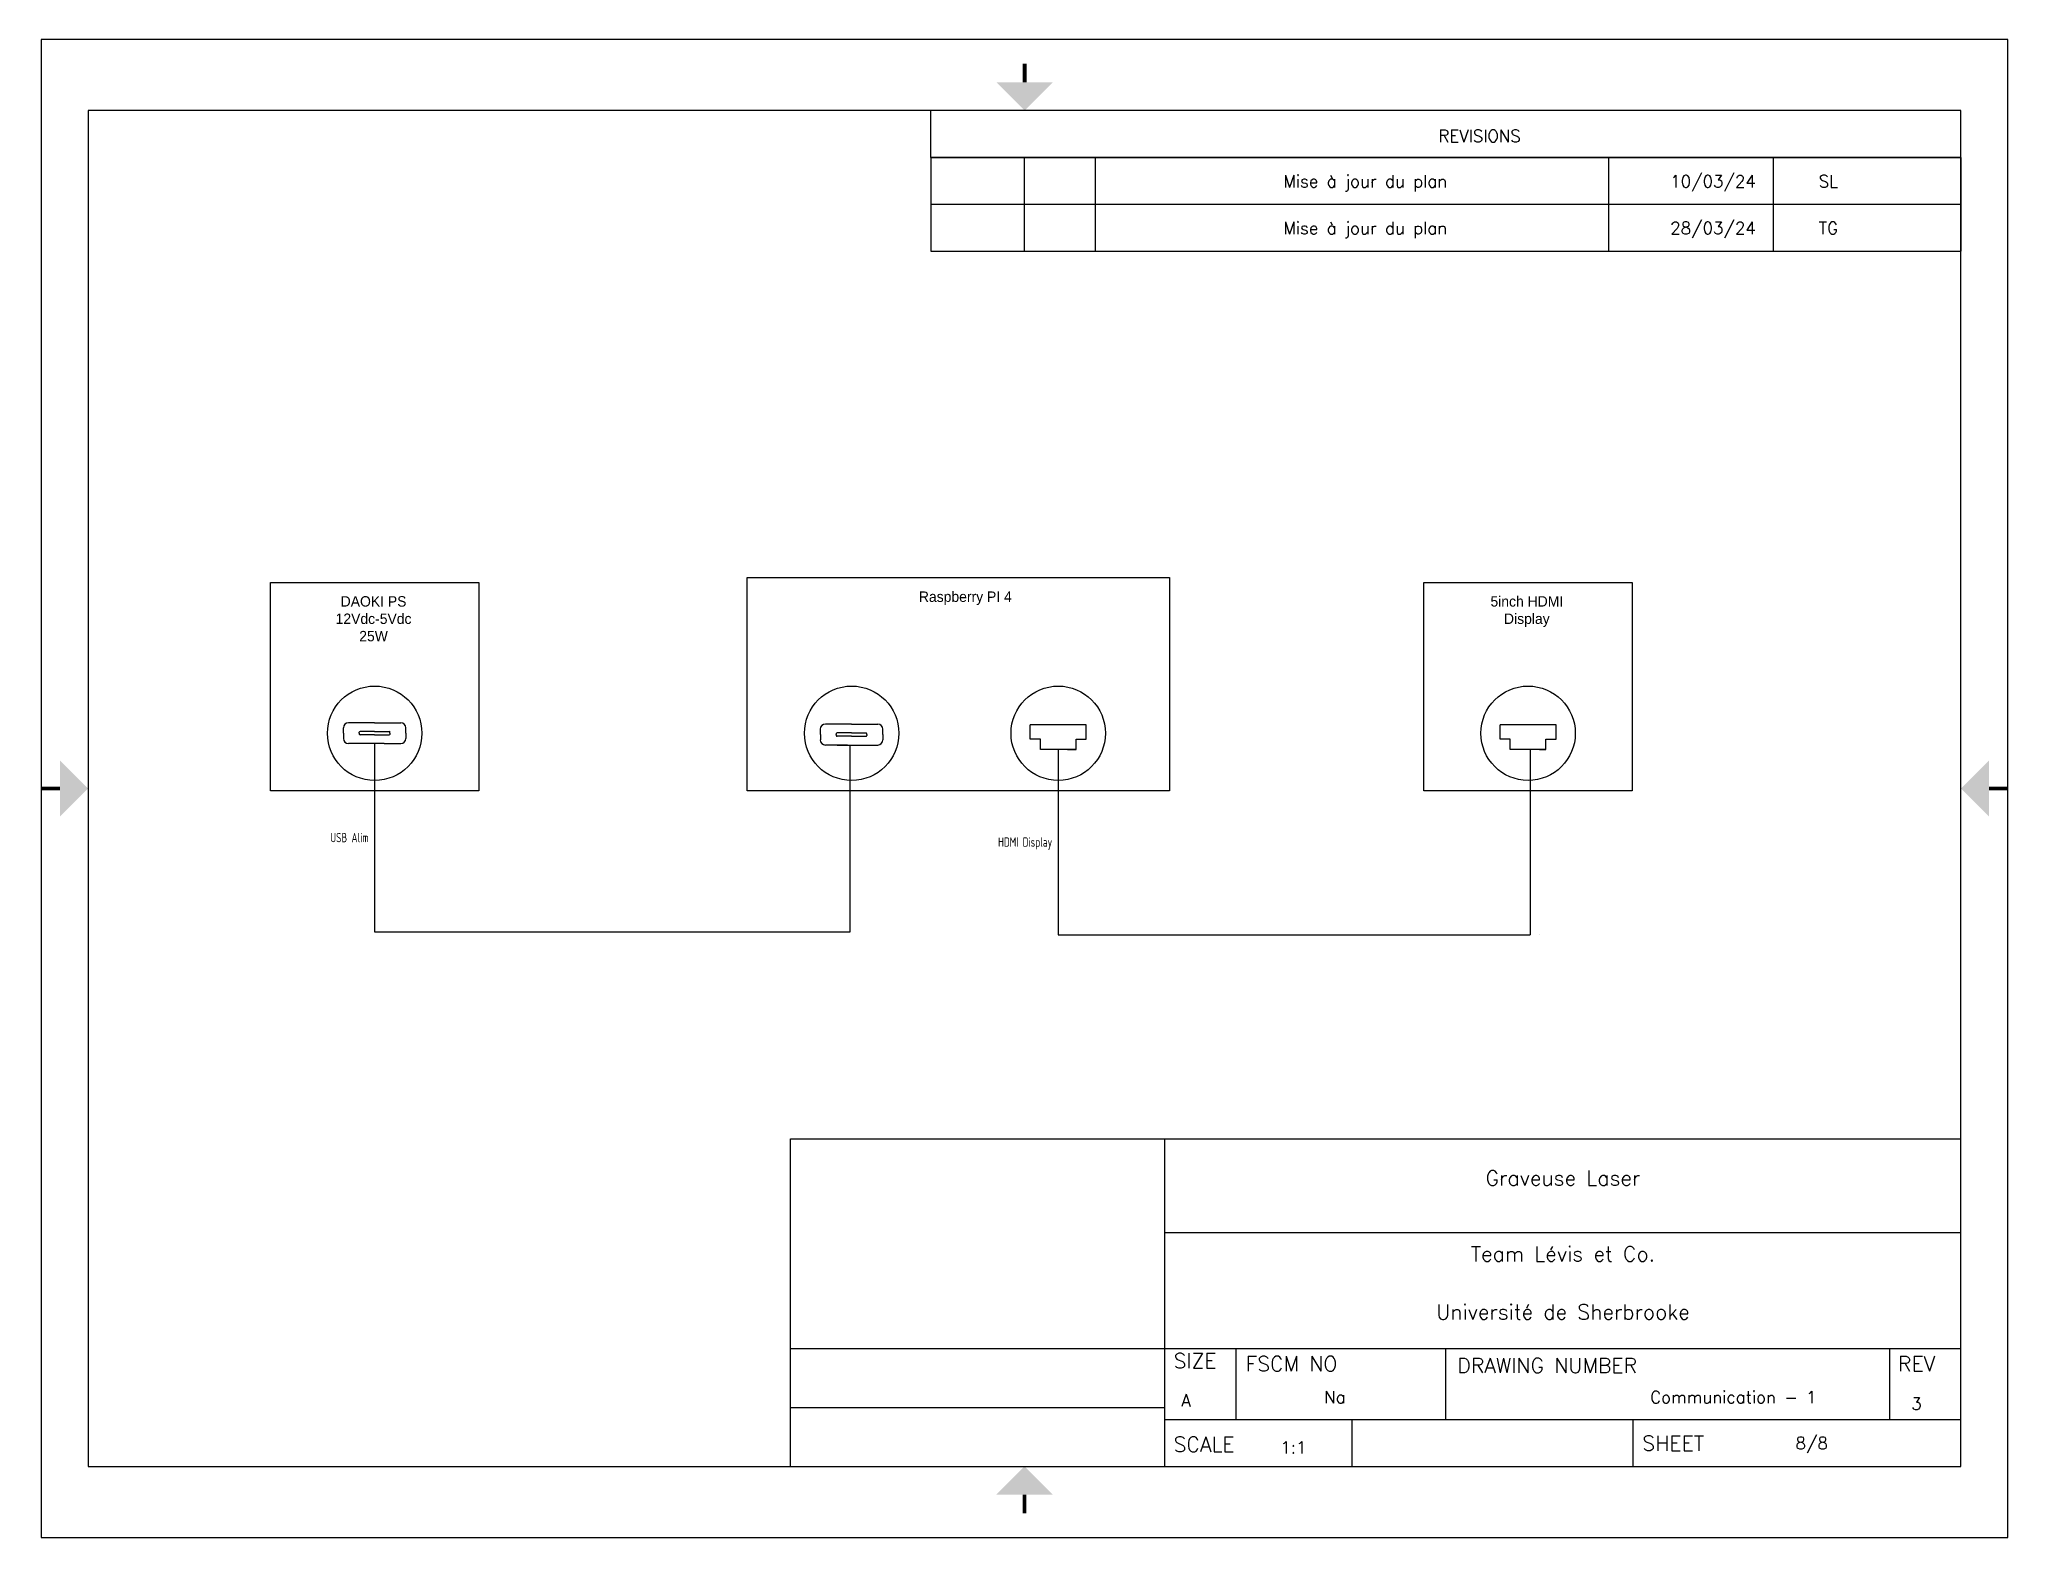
# Model space of a CAD drawing. Header units: inches. Extents: x -1 to 1051, y 0 to 800.
import ezdxf
from ezdxf.enums import TextEntityAlignment as Align

# ---------------------------------------------------------------- set-up
doc = ezdxf.new("R2010")
doc.units = ezdxf.units.IN
doc.header["$LTSCALE"] = 0.75
doc.header["$MEASUREMENT"] = 0
for name, color, linetype in [('BLK_20AWG', 7, 'Continuous'), ('GRY_20AWG', 9, 'Continuous'), ('SYMS', 7, 'Continuous'), ('TB_LABELS', 1, 'Continuous'), ('Title Block', 7, 'Continuous'), ('Viewport', 7, 'Continuous'), ('WIRENO', 70, 'Continuous')]:
    doc.layers.add(name, color=color, linetype=linetype)
doc.styles.add('Roman', font='romans')
doc.styles.add('WD', font='romans.shx')
doc.styles.add('WD_IEC', font='isocp2.shx', dxfattribs={"width": 0.9, "height": 4})

# ---------------------------------------------------------------- blocks, each defined once
blk = doc.blocks.new('ANSI_border_A(L)')
for p, q in [((475, 737), (475, 762)), ((1025, 737), (475, 737))]:
    blk.add_line(p, q)
at = {"layer": 'Title Block'}
for p, q in [((0, 800), (0, 0)), ((1050, 800), (0, 800)), ((1050, 0), (1050, 800)), ((25, 762), (25, 38)), ((1025, 762), (25, 762)), ((1025, 38), (1025, 762)), ((25, 38), (1025, 38)), ((0, 0), (1050, 0))]:
    blk.add_line(p, q, dxfattribs=at)
at = {"layer": 'Title Block', "const_width": 2}
for points in [[(525.1, 787.1), (525.1, 777.1)], [(0, 400), (10, 400)], [(1050, 400), (1040, 400)], [(525, 13), (525, 23)]]:
    blk.add_lwpolyline(points, dxfattribs=at)
at = {"layer": 'Title Block'}
for points in [[(510.1, 777.1), (540.1, 777.1), (525.1, 762.1)], [(10, 385), (10, 415), (25, 400)], [(1040, 385), (1040, 415), (1025, 400)], [(510, 23), (540, 23), (525, 38)]]:
    blk.add_solid(points, dxfattribs=at)
at = {"layer": 'Title Block', "style": 'Roman'}
blk.add_text('REVISIONS', height=6.5, dxfattribs=at).set_placement((746, 745.2))
blk = doc.blocks.new('ANSI_REVblock_A')
blk.add_line((0, 0), (0, -0.25))
at = {"layer": 'Title Block'}
for p, q in [((-5.5, 0), (0, 0)), ((-5.5, 0), (-5.5, -0.25)), ((-5, -0.25), (-5, 0)), ((-4.62, -0.25), (-4.62, 0)), ((-1.88, -0.25), (-1.88, 0)), ((-1, -0.25), (-1, 0)), ((-5.5, -0.25), (0, -0.25))]:
    blk.add_line(p, q, dxfattribs=at)
at = {"style": 'WD'}
for tag, p in [('ZONE', (-5.391, -0.16)), ('REV', (-4.92, -0.16)), ('DESCRIPTION', (-3.618, -0.16)), ('DATE', (-1.552, -0.16)), ('APPROVED', (-0.759, -0.16))]:
    blk.add_attdef(tag, p, '', height=0.065, dxfattribs=at)
at = {"style": 'WD', "flags": 1}
blk.add_attdef('WD_TB', (-4.505, -0.154), '', height=0.03, dxfattribs=at)
blk = doc.blocks.new('ANSI_tblock_desc_A(L)')
for p, q in [((0, 0), (0, 1.75)), ((-6.25, 0), (0, 0))]:
    blk.add_line(p, q)
at = {"layer": 'Title Block'}
for p, q in [((-6.25, 1.75), (0, 1.75)), ((-6.25, 0), (-6.25, 1.75)), ((-4.25, 0), (-4.25, 1.75)), ((-4.25, 1.25), (0, 1.25)), ((-6.25, 0.63), (0, 0.63)), ((-3.87, 0.25), (-3.87, 0.63)), ((-2.75, 0.25), (-2.75, 0.63)), ((-0.38, 0.25), (-0.38, 0.63)), ((-6.25, 0.315), (-4.25, 0.315)), ((-4.25, 0.25), (0, 0.25)), ((-3.25, 0), (-3.25, 0.25)), ((-1.75, 0), (-1.75, 0.25))]:
    blk.add_line(p, q, dxfattribs=at)
at = {"color": 0, "style": 'Roman', "flags": 8}
for tag, p in [('FNAME', (-10.3, 5.12)), ('REVDATE', (-10.3, 2.62)), ('USER', (-10.3, -0.38))]:
    blk.add_attdef(tag, p, '', height=0.15, rotation=90, dxfattribs=at)
at = {"style": 'WD'}
for tag, p in [('PROJDESC', (-2.125, 1.5)), ('TITLE1', (-2.125, 1.095)), ('TITLE2', (-2.125, 0.785))]:
    blk.add_attdef(tag, text='', height=0.08, dxfattribs=at).set_placement(p, align=Align.CENTER)
for tag, p in [('SIZE', (-4.162, 0.32)), ('FSCM_NO', (-3.4, 0.337)), ('DWG_NO', (-1.659, 0.337)), ('REV', (-0.265, 0.303)), ('SCALE', (-3.634, 0.069)), ('SHEET', (-0.883, 0.092))]:
    blk.add_attdef(tag, p, '', height=0.065, dxfattribs=at)
at = {"style": 'WD', "flags": 1}
blk.add_attdef('WD_TB', (-5.57, 0.177), '', height=0.086, dxfattribs=at)
at = {"layer": 'TB_LABELS', "style": 'WD'}
for s, p in [('SIZE', (-4.204, 0.604)), ('FSCM NO', (-3.819, 0.588)), ('DRAWING NUMBER', (-2.689, 0.579)), ('REV', (-0.336, 0.588)), ('SCALE', (-4.204, 0.158)), ('SHEET', (-1.701, 0.164))]:
    blk.add_text(s, height=0.08, dxfattribs=at).set_placement(p, align=Align.TOP_LEFT)
blk = doc.blocks.new('WDDOT')
for radius in [0.03, 0.0187, 0.00929]:
    blk.add_circle((0, 0), radius)
blk = doc.blocks.new('WD_WNV')
at = {"linetype": 'Continuous', "style": 'WD_IEC', "width": 0.8}
blk.add_attdef('WIRENO', text='', height=2.5, dxfattribs=at).set_placement((-1.6, 0), align=Align.MIDDLE_RIGHT)
at = {"style": 'WD_IEC', "flags": 1}
for tag, p in [('W08USER', (-1, 0.375)), ('W04USER', (-1, 0.875)), ('W05USER', (-1, 0.75)), ('W09USER', (-1, 0.25)), ('W03USER', (-1, 1)), ('W06USER', (-1, 0.625)), ('W07USER', (-1, 0.5)), ('W02USER', (-1, 1.125)), ('W01USER', (-1, 1.25)), ('W10USER', (-1, 0.125))]:
    blk.add_attdef(tag, text='', height=0.08, dxfattribs=at).set_placement(p, align=Align.CENTER)

msp = doc.modelspace()

# ---------------------------------------------------------------- linework, layer by layer
for p, q in [((161.3, 429.5), (161.3, 432.4)), ((178, 435.1), (164.1, 435.1)), ((178, 435.1), (191.9, 435.1)), ((194.7, 429.5), (194.7, 432.4)), ((416, 428.8), (416, 431.6)), ((432.7, 434.3), (418.7, 434.3)), ((432.7, 434.3), (446.6, 434.3)), ((449.3, 428.8), (449.3, 431.6)), ((528, 426.4), (528, 434)), ((558, 434), (528, 434)), ((558, 426.4), (558, 434)), ((778.9, 426.4), (778.9, 434)), ((808.9, 434), (778.9, 434)), ((808.9, 426.4), (808.9, 434)), ((161.3, 429.5), (161.3, 426.7)), ((183, 424), (164.1, 424)), ((169.8, 429.5), (169.8, 430)), ((169.8, 429.5), (169.8, 429.1)), ((178, 430.4), (170.2, 430.4)), ((178, 428.6), (170.2, 428.6)), ((178, 430.4), (185.8, 430.4)), ((178, 428.6), (185.8, 428.6)), ((183, 424), (191.9, 424)), ((186.2, 429.5), (186.2, 430)), ((186.2, 429.5), (186.2, 429.1)), ((194.7, 429.5), (194.7, 426.7)), ((416, 428.8), (416, 425.9)), ((430.5, 423.2), (418.7, 423.2)), ((424.4, 428.8), (424.4, 429.2)), ((424.4, 428.8), (424.4, 428.3)), ((432.7, 429.7), (424.9, 429.7)), ((432.7, 427.9), (424.9, 427.9)), ((425, 423.2), (446.6, 423.2)), ((432.7, 429.7), (440.4, 429.7)), ((432.7, 427.9), (440.4, 427.9)), ((440.9, 428.8), (440.9, 429.2)), ((440.9, 428.8), (440.9, 428.3)), ((449.3, 428.8), (449.3, 425.9)), ((533.5, 426.4), (528, 426.4)), ((533.5, 420.9), (533.5, 426.4)), ((552.5, 420.9), (533.5, 420.9)), ((548, 420.9), (552.5, 420.9)), ((552.5, 420.9), (552.5, 426.4)), ((552.5, 426.4), (558, 426.4)), ((784.4, 426.4), (778.9, 426.4)), ((784.4, 420.9), (784.4, 426.4)), ((803.3, 420.9), (784.4, 420.9)), ((800, 420.9), (803.3, 420.9)), ((803.3, 420.9), (803.3, 426.4)), ((803.3, 426.4), (808.9, 426.4))]:
    msp.add_line(p, q)
for points in [[(122.4, 510), (233.6, 510), (233.6, 398.8), (122.4, 398.8)], [(377, 512.6), (602.4, 512.6), (602.4, 398.8), (377, 398.8)], [(738.3, 510), (849.5, 510), (849.5, 398.8), (738.3, 398.8)]]:
    msp.add_lwpolyline(points, close=True)
for centre in [(178, 429.5), (432.7, 429.5), (543, 429.5), (793.9, 429.5)]:
    msp.add_circle(centre, 25.2)
for centre, radius, start, end in [((164.1, 432.3), 2.78, 90, 178.8031), ((191.9, 432.3), 2.78, 1.1969, 90), ((418.7, 431.6), 2.78, 90, 178.8031), ((446.6, 431.6), 2.78, 1.1969, 90), ((164.1, 426.8), 2.78, 181.1969, 270), ((170.2, 430), 0.443, 90, 178.8031), ((170.2, 429.1), 0.443, 181.1969, 270), ((185.8, 430), 0.443, 1.1969, 90), ((185.8, 429.1), 0.443, 270, 358.8031), ((191.9, 426.8), 2.78, 270, 358.8031), ((418.7, 426), 2.78, 181.1969, 270), ((424.9, 429.2), 0.443, 90, 178.8031), ((424.9, 428.3), 0.443, 181.1969, 270), ((440.4, 429.2), 0.443, 1.1969, 90), ((440.4, 428.3), 0.443, 270, 358.8031), ((446.6, 426), 2.78, 270, 358.8031)]:
    msp.add_arc(centre, radius, start, end)
at = {"layer": 'BLK_20AWG'}
for p, q in [((178, 424), (178, 323.5)), ((431.9, 323.5), (431.9, 423.2)), ((543, 420.9), (543, 321.9)), ((795, 420.9), (795, 321.8)), ((178, 323.5), (431.9, 323.5)), ((543, 321.9), (795, 321.8))]:
    msp.add_line(p, q, dxfattribs=at)
at = {"layer": 'GRY_20AWG'}
msp.add_line((800, 321.9), (800, 321.9), dxfattribs=at)

# ---------------------------------------------------------------- block references
ref = msp.add_blockref('ANSI_REVblock_A', (1025, 737), dxfattribs=dict(xscale=100, yscale=100, zscale=100))
ref.add_attrib('DESCRIPTION', 'Mise à jour du plan', (663.2, 721), dxfattribs={"height": 6.5, "style": 'WD'})
ref.add_attrib('DATE', '10/03/24', (869.8, 721), dxfattribs={"height": 6.5, "style": 'WD'})
ref.add_attrib('APPROVED', 'SL', (949.1, 721), dxfattribs={"height": 6.5, "style": 'WD'})
ref = msp.add_blockref('ANSI_REVblock_A', (1025, 712), dxfattribs=dict(xscale=100, yscale=100, zscale=100))
ref.add_attrib('DESCRIPTION', 'Mise à jour du plan', (663.2, 696), dxfattribs={"height": 6.5, "style": 'WD'})
ref.add_attrib('DATE', '28/03/24', (869.8, 696), dxfattribs={"height": 6.5, "style": 'WD'})
ref.add_attrib('APPROVED', 'TG', (949.1, 696), dxfattribs={"height": 6.5, "style": 'WD'})
at = {"xscale": 100, "yscale": 100, "zscale": 100}
msp.add_blockref('ANSI_tblock_desc_A(L)', (1025, 38), dxfattribs=at).add_auto_attribs({'PROJDESC': 'Graveuse Laser', 'TITLE1': 'Team Lévis et Co.', 'TITLE2': 'Université de Sherbrooke', 'SIZE': 'A', 'FSCM_NO': 'Na', 'DWG_NO': 'Communication - 1', 'REV': '3', 'SCALE': '1:1', 'SHEET': '8/8'})
at = {"layer": 'SYMS', "xscale": 2, "yscale": 2, "zscale": 2}
for p in [(178, 424), (431.9, 423.2), (543, 420.9), (795, 420.9)]:
    msp.add_blockref('WDDOT', p, dxfattribs=at)
at = {"layer": 'Viewport'}
msp.add_blockref('ANSI_border_A(L)', (0, 0), dxfattribs=at)
at = {"layer": 'WIRENO'}
ref = msp.add_blockref('WD_WNV', (178, 373.8), dxfattribs=dict(at, xscale=2, yscale=2, zscale=2))
ref.add_attrib('WIRENO', 'USB Alim', dxfattribs={"color": 116, "linetype": 'Continuous', "true_color": 0x136734, "height": 5, "style": 'WD_IEC', "width": 0.8}).set_placement((174.8, 373.8), align=Align.MIDDLE_RIGHT)
ref = msp.add_blockref('WD_WNV', (543, 371.4), dxfattribs=dict(at, xscale=2, yscale=2, zscale=2))
ref.add_attrib('WIRENO', 'HDMI Display', dxfattribs={"color": 116, "linetype": 'Continuous', "true_color": 0x136734, "height": 5, "style": 'WD_IEC', "width": 0.8}).set_placement((539.8, 371.4), align=Align.MIDDLE_RIGHT)

# ---------------------------------------------------------------- texts
at = {"char_height": 5.561, "attachment_point": 1}
for s, width, heights, insert in [('\\pxqc;Raspberry PI 4', 78.225, [5.98], (454.3, 505.2)), ('\\pxqc;DAOKI PS\\P12Vdc-5Vdc\\P25W', 61.461, [0], (146.7, 502.7)), ('\\pxqc;5inch HDMI\\PDisplay', 61.461, [0], (762.5, 502.7))]:
    msp.add_mtext_dynamic_manual_height_columns(s, width=width, gutter_width=27.8, heights=heights, dxfattribs=dict(at, insert=insert))

doc.saveas('drawing.dxf')
